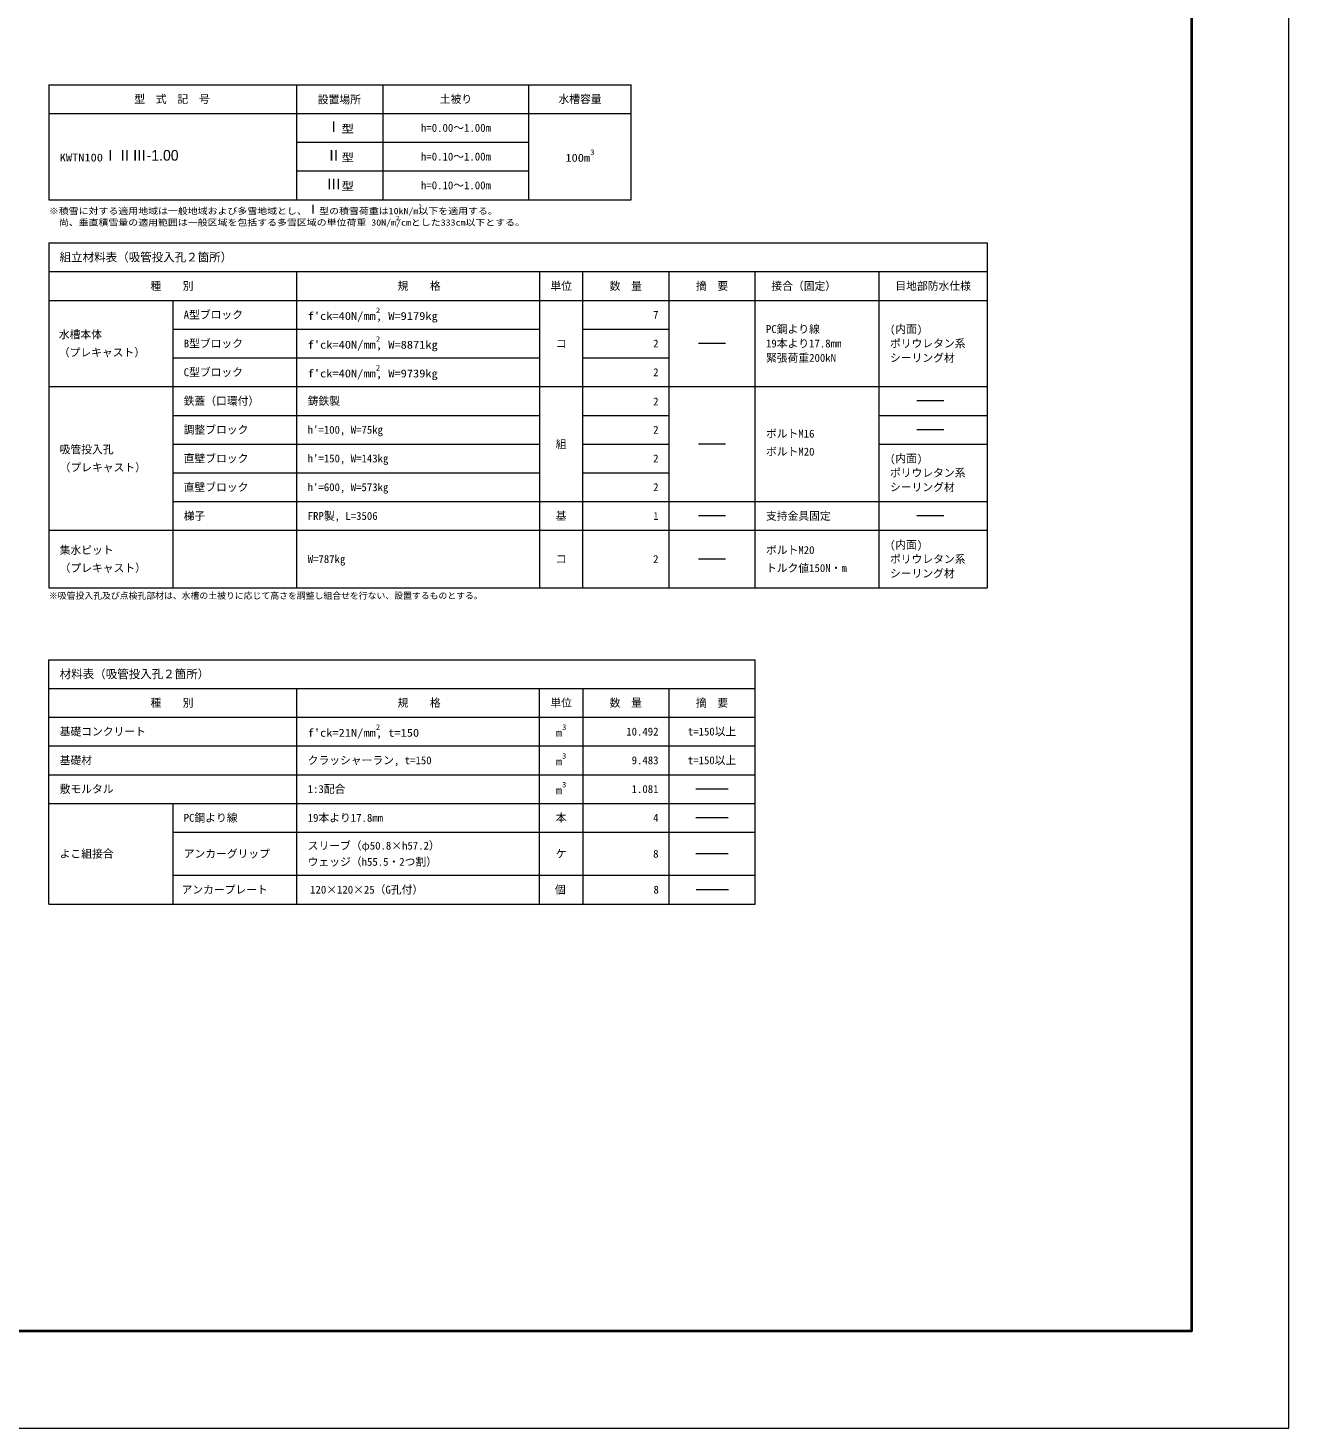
# Model space of a CAD drawing. Units: millimetres at full size; details may follow other scales. Extents: x 47000 to 89000, y 0 to 29700.
# Drawn here: x 74383 to 89000, y 0 to 16233 of the extents above; entities that cross this region are included whole.
import ezdxf
from ezdxf.enums import TextEntityAlignment as Align

# ---------------------------------------------------------------- set-up
doc = ezdxf.new("R2010")
doc.units = ezdxf.units.MM
doc.header["$LTSCALE"] = 100
for name, color, linetype, lineweight in [('Defpoints_5', 5, 'Continuous', 13), ('図枠', 1, 'Continuous', 40), ('文字', 2, 'Continuous', 13)]:
    doc.layers.add(name, color=color, linetype=linetype, lineweight=lineweight)
doc.styles.add('ＭＳ ゴシック', font='')
doc.styles.add('ＭＳ Ｐゴシック', font='')
doc.styles.get('ＭＳ ゴシック').set_extended_font_data('MS Gothic')
doc.styles.get('ＭＳ Ｐゴシック').set_extended_font_data('MS PGothic')

msp = doc.modelspace()

# ---------------------------------------------------------------- linework, layer by layer
at = {"layer": 'Defpoints_5'}
msp.add_lwpolyline([(47000, 0), (89000, 0), (89000, 29700), (47000, 29700)], close=True, dxfattribs=at)
at = {"layer": '図枠'}
msp.add_lwpolyline([(48125, 1125), (87875, 1125), (87875, 28575), (48125, 28575)], close=True, dxfattribs=at)
at = {"layer": '文字', "color": 3}
for p, q in [((74625, 15575), (74625, 14241.7)), ((74625, 15575), (81375, 15575)), ((77500, 14241.7), (77500, 15575)), ((78500, 14241.7), (78500, 15575)), ((80187.5, 14241.7), (80187.5, 15575)), ((81375, 14241.7), (81375, 15575)), ((74625, 15241.7), (81375, 15241.7)), ((74625, 14241.7), (81375, 14241.7)), ((74625, 13741.3), (85500, 13741.3)), ((74625, 13741.3), (74625, 9741.7)), ((85500, 13741.3), (85500, 9741.7)), ((74625, 13408), (85500, 13408)), ((77500, 9741.7), (77500, 13408)), ((80312.5, 13408), (80312.5, 9741.7)), ((80812.5, 9741.7), (80812.5, 13408)), ((81812.5, 13408), (81812.5, 9741.7)), ((82812.5, 9741.7), (82812.5, 13408)), ((84250, 9741.7), (84250, 13408)), ((74625, 13074.7), (85500, 13074.7)), ((76062.5, 13074.7), (76062.5, 9741.7)), ((74625, 12074.7), (85500, 12074.7)), ((74625, 10408.3), (85500, 10408.3)), ((74625, 9741.7), (85500, 9741.7)), ((74625, 6075), (74625, 8908.3)), ((74625, 8908.3), (82812.5, 8908.3)), ((82812.5, 6075), (82812.5, 8908.3)), ((74625, 8575), (82812.5, 8575)), ((77500, 6075), (77500, 8575)), ((80312.5, 6075), (80312.5, 8575)), ((80812.5, 8575), (80812.5, 6075)), ((81812.5, 8575), (81812.5, 6075)), ((74625, 8241.7), (82812.5, 8241.7)), ((74625, 7908.3), (82812.5, 7908.3)), ((74625, 7575), (82812.5, 7575)), ((74625, 7241.7), (82812.5, 7241.7)), ((76062.5, 7241.7), (76062.5, 6075)), ((74625, 6075), (82812.5, 6075))]:
    msp.add_line(p, q, dxfattribs=at)
at = {"layer": '文字', "color": 4}
for p, q in [((77500, 14908.3), (78500, 14908.3)), ((78500, 14908.3), (80187.5, 14908.3)), ((77500, 14575), (78500, 14575)), ((78500, 14575), (80187.5, 14575)), ((76062.5, 12741.3), (80312.5, 12741.3)), ((80812.5, 12741.3), (81812.5, 12741.3)), ((76062.5, 12408), (80312.5, 12408)), ((80812.5, 12408), (81812.5, 12408)), ((76062.5, 11741.3), (80312.5, 11741.3)), ((80812.5, 11741.3), (81812.5, 11741.3)), ((84250, 11741.3), (85500, 11741.3)), ((76062.5, 11408.3), (80312.5, 11408.3)), ((80812.5, 11408.3), (81812.5, 11408.3)), ((84250, 11408.3), (85500, 11408.3)), ((76062.5, 11075), (80312.5, 11075)), ((76062.5, 11075), (80312.5, 11075)), ((80812.5, 11075), (81812.5, 11075)), ((76062.5, 10741.7), (85500, 10741.7)), ((76062.5, 6908.3), (82812.5, 6908.3)), ((76062.5, 6408.3), (82812.5, 6408.3))]:
    msp.add_line(p, q, dxfattribs=at)
at = {"layer": '文字'}
for p, q in [((82468.8, 12574.7), (82156.2, 12574.7)), ((85000, 11908), (84687.5, 11908)), ((85000, 11574.7), (84687.5, 11574.7)), ((82468.8, 11406.2), (82156.2, 11406.2)), ((82468.8, 10575), (82156.2, 10575)), ((85000, 10575), (84687.5, 10575)), ((82468.8, 10075), (82156.2, 10075)), ((82500, 7408.3), (82125, 7408.3)), ((82500, 7075), (82125, 7075)), ((82500, 6658.3), (82125, 6658.3)), ((82504.8, 6241.7), (82129.8, 6241.7))]:
    msp.add_line(p, q, dxfattribs=at)

# ---------------------------------------------------------------- texts
at = {"layer": '文字', "style": 'ＭＳ ゴシック'}
for s, height, p in [('型\u3000式\u3000記\u3000号', 91.64, (76052.1, 15408.3)), ('設置場所', 91.64, (77992.1, 15403.4)), ('土被り', 91.64, (79343.8, 15408.3)), ('水槽容量', 91.64, (80781.2, 15408.3)), ('h=0.00～1.00m', 91.64, (79343.8, 15075)), ('h=0.10～1.00m', 91.64, (79343.8, 14741.7)), ('h=0.10～1.00m', 91.64, (79343.8, 14408.3)), ('種\u3000\u3000別', 91.64, (76052.1, 13241.3)), ('規\u3000\u3000格', 91.64, (78916.7, 13241.3)), ('単位', 91.64, (80562.5, 13241.3)), ('数\u3000量', 91.64, (81312.5, 13241.3)), ('摘\u3000要', 91.64, (82312.5, 13241.3)), ('接合（固定）', 91.64, (83375, 13241.3)), ('目地部防水仕様', 91.64, (84875, 13241.3)), ('コ', 91.6, (80562.5, 12574.7)), ('組', 91.6, (80562.5, 11408.2)), ('基', 91.6, (80562.5, 10575)), ('コ', 91.6, (80562.5, 10075)), ('種\u3000\u3000別', 91.64, (76052.1, 8408.3)), ('規\u3000\u3000格', 91.64, (78916.7, 8408.3)), ('単位', 91.64, (80562.5, 8408.3)), ('数\u3000量', 91.64, (81312.5, 8408.3)), ('摘\u3000要', 91.64, (82312.5, 8408.3)), ('t=150以上', 91.64, (82312.5, 8075)), ('t=150以上', 91.64, (82312.5, 7741.7)), ('本', 91.6, (80562.5, 7075)), ('ケ', 91.6, (80562.5, 6658.3)), ('個', 91.6, (80553.2, 6241.7))]:
    msp.add_text(s, height=height, dxfattribs=at).set_placement(p, align=Align.MIDDLE_CENTER)
at = {"layer": '文字'}
for s, height, style, width, p in [('Ⅰ', 123.7, 'ＭＳ Ｐゴシック', 1.05, (77838.4, 14990.6)), ('型', 91.6, 'ＭＳ ゴシック', 1.15, (78017.8, 14990.6)), ('KWTN100', 91.64, 'ＭＳ ゴシック', 1.15, (74750, 14657.3)), ('Ⅱ', 123.7, 'ＭＳ Ｐゴシック', 1.05, (77838.4, 14657.3)), ('型', 91.6, 'ＭＳ ゴシック', 1.15, (78017.8, 14657.3)), ('100m', 91.64, 'ＭＳ ゴシック', 1.15, (80612.3, 14654.2)), ('3', 64.2, 'ＭＳ ゴシック', 1.15, (80899.8, 14741.7)), ('Ⅲ', 123.7, 'ＭＳ Ｐゴシック', 1.05, (77838.4, 14324)), ('型', 91.6, 'ＭＳ ゴシック', 1.15, (78017.8, 14324)), ('2', 64.2, 'ＭＳ ゴシック', 1.15, (78415.6, 12908)), ("f'ck=40N/mm", 91.64, 'ＭＳ ゴシック', 1.15, (77625, 12820.5)), (', W=9179kg', 91.64, 'ＭＳ ゴシック', 1.15, (78415.6, 12820.5)), ("f'ck=40N/mm", 91.64, 'ＭＳ ゴシック', 1.15, (77625, 12487.2)), ('2', 64.2, 'ＭＳ ゴシック', 1.15, (78415.6, 12574.7)), (', W=8871kg', 91.64, 'ＭＳ ゴシック', 1.15, (78415.6, 12487.2)), ("f'ck=40N/mm", 91.64, 'ＭＳ ゴシック', 1.15, (77625, 12153.8)), ('2', 64.2, 'ＭＳ ゴシック', 1.15, (78415.6, 12241.3)), (', W=9739kg', 91.64, 'ＭＳ ゴシック', 1.15, (78415.6, 12153.8)), ('2', 64.2, 'ＭＳ ゴシック', 1.15, (78415.6, 8075)), ('3', 64.2, 'ＭＳ ゴシック', 1.15, (80573.3, 8075)), ("f'ck=21N/mm", 91.64, 'ＭＳ ゴシック', 1.15, (77625, 7987.5)), (', t=150', 91.64, 'ＭＳ ゴシック', 1.15, (78415.6, 7987.5)), ('m', 91.6, 'ＭＳ ゴシック', 1.15, (80501.4, 7987.5)), ('3', 64.2, 'ＭＳ ゴシック', 1.15, (80573.3, 7741.7)), ('m', 91.6, 'ＭＳ ゴシック', 1.15, (80501.4, 7654.2)), ('3', 64.2, 'ＭＳ ゴシック', 1.15, (80573.3, 7408.3)), ('m', 91.6, 'ＭＳ ゴシック', 1.15, (80501.4, 7320.8))]:
    msp.add_text(s, height=height, dxfattribs=dict(at, style=style, width=width)).set_placement(p, align=Align.BOTTOM_LEFT)
at = {"layer": '文字', "style": 'ＭＳ Ｐゴシック'}
msp.add_text('ⅠⅡⅢ-1.00', height=123.7, dxfattribs=at).set_placement((75253.1, 14657.3), align=Align.BOTTOM_LEFT)
at = {"layer": '文字', "color": 4}
for s, height, style, width, p in [('※積雪に対する適用地域は一般地域および多雪地域とし、', 73.31, 'ＭＳ ゴシック', 1.15, (74625, 14051.7)), ('Ⅰ', 99, 'ＭＳ Ｐゴシック', 1.05, (77615, 14051.7)), ('型の積雪荷重は10kN/m', 73.31, 'ＭＳ ゴシック', 1.15, (77758.5, 14051.7)), ('2', 51.3, 'ＭＳ ゴシック', 1.15, (78908.5, 14121.7)), ('以下を適用する。', 73.31, 'ＭＳ ゴシック', 1.15, (78908.5, 14051.7)), ('\u3000尚、垂直積雪量の適用範囲は一般区域を包括する多雪区域の単位荷重 30N/m', 73.31, 'ＭＳ ゴシック', 1.15, (74625, 13918.7)), ('2', 51.3, 'ＭＳ ゴシック', 1.15, (78650, 13988.7)), ('/cmとした333cm以下とする。', 73.31, 'ＭＳ ゴシック', 1.15, (78650, 13918.7))]:
    msp.add_text(s, height=height, dxfattribs=dict(at, style=style, width=width)).set_placement(p, align=Align.BOTTOM_LEFT)
at = {"layer": '文字', "style": 'ＭＳ ゴシック'}
for s, height, p in [('組立材料表（吸管投入孔２箇所）', 97.75, (74750, 13574.7)), ('A型ブロック', 91.64, (76187.5, 12908)), ('水槽本体', 91.64, (74740.2, 12678.8)), ('PC鋼より線', 91.64, (82937.5, 12741.3)), ('(内面)', 91.64, (84375, 12741.3)), ('（プレキャスト）', 91.64, (74740.2, 12470.5)), ('B型ブロック', 91.64, (76187.5, 12574.7)), ('19本より17.8mm', 91.64, (82937.5, 12574.7)), ('ポリウレタン系', 91.64, (84375, 12574.7)), ('緊張荷重200kN', 91.64, (82937.5, 12408)), ('シーリング材', 91.64, (84375, 12408)), ('C型ブロック', 91.64, (76187.5, 12241.3)), ('鉄蓋（口環付）', 91.64, (76187.5, 11908)), ('鋳鉄製', 91.64, (77625, 11908)), ('調整ブロック', 91.64, (76187.5, 11574.7)), ("h'=100, W=75kg", 91.64, (77625, 11574.7)), ('吸管投入孔', 91.64, (74750, 11345.7)), ('直壁ブロック', 91.64, (76187.5, 11241.7)), ("h'=150, W=143kg", 91.64, (77625, 11241.7)), ('(内面)', 91.64, (84375, 11241.7)), ('（プレキャスト）', 91.64, (74750, 11137.3)), ('ポリウレタン系', 91.64, (84375, 11075)), ('直壁ブロック', 91.64, (76187.5, 10908.3)), ("h'=600, W=573kg", 91.64, (77625, 10908.3)), ('シーリング材', 91.64, (84375, 10908.3)), ('梯子', 91.64, (76187.5, 10575)), ('FRP製, L=3506', 91.64, (77625, 10575)), ('支持金具固定', 91.64, (82937.5, 10575)), ('集水ピット', 91.64, (74750, 10179.2)), ('ボルトM20', 91.64, (82937.5, 10179.2)), ('(内面)', 91.64, (84375, 10241.7)), ('W=787kg', 91.64, (77625, 10075)), ('ポリウレタン系', 91.64, (84375, 10075)), ('（プレキャスト）', 91.64, (74750, 9970.8)), ('トルク値150N・m', 91.64, (82937.5, 9970.8)), ('シーリング材', 91.64, (84375, 9908.3)), ('材料表（吸管投入孔２箇所）', 97.75, (74750, 8741.7)), ('基礎コンクリート', 91.64, (74750, 8075)), ('基礎材', 91.64, (74750, 7741.7)), ('クラッシャーラン, t=150', 91.64, (77625, 7741.7)), ('敷モルタル', 91.64, (74750, 7408.3)), ('1:3配合', 91.64, (77625, 7408.3)), ('PC鋼より線', 91.64, (76187.5, 7075)), ('19本より17.8mm', 91.64, (77625, 7075)), ('よこ組接合', 91.64, (74750, 6658.3)), ('アンカーグリップ', 91.64, (76187.5, 6658.3)), ('スリーブ（φ50.8×h57.2）', 91.64, (77625, 6752.1)), ('ウェッジ（h55.5・2つ割）', 91.64, (77625, 6564.6)), ('アンカープレート', 91.64, (76162.5, 6241.7)), ('120×120×25（G孔付）', 91.64, (77653.2, 6241.7))]:
    msp.add_text(s, height=height, dxfattribs=at).set_placement(p, align=Align.MIDDLE_LEFT)
for s, height, p in [('7', 91.6, (81691.7, 12908)), ('2', 91.6, (81691.7, 12574.7)), ('2', 91.6, (81691.7, 12241.3)), ('2', 91.6, (81691.7, 11901.6)), ('2', 91.6, (81691.7, 11574.7)), ('2', 91.6, (81691.7, 11241.7)), ('2', 91.6, (81691.7, 10908.3)), ('1', 91.6, (81691.7, 10575)), ('2', 91.6, (81691.7, 10075)), ('10.492', 91.64, (81691.7, 8075)), ('9.483', 91.64, (81691.7, 7741.7)), ('1.081', 91.64, (81691.7, 7408.3)), ('4', 91.6, (81691.7, 7075)), ('8', 91.6, (81691.7, 6658.3)), ('8', 91.6, (81695.7, 6241.7))]:
    msp.add_text(s, height=height, dxfattribs=at).set_placement(p, align=Align.MIDDLE_RIGHT)
for s, p in [('ボルトM16', (82937.5, 11574.8)), ('ボルトM20', (82937.5, 11366.5))]:
    msp.add_text(s, height=91.64, dxfattribs=at).set_placement(p, align=Align.TOP_LEFT)
at = {"layer": '文字', "color": 4, "style": 'ＭＳ ゴシック'}
msp.add_text('※吸管投入孔及び点検孔部材は、水槽の土被りに応じて高さを調整し組合せを行ない、設置するものとする。', height=73.31, dxfattribs=at).set_placement((74625, 9591.7), align=Align.BOTTOM_LEFT)

doc.saveas('drawing.dxf')
